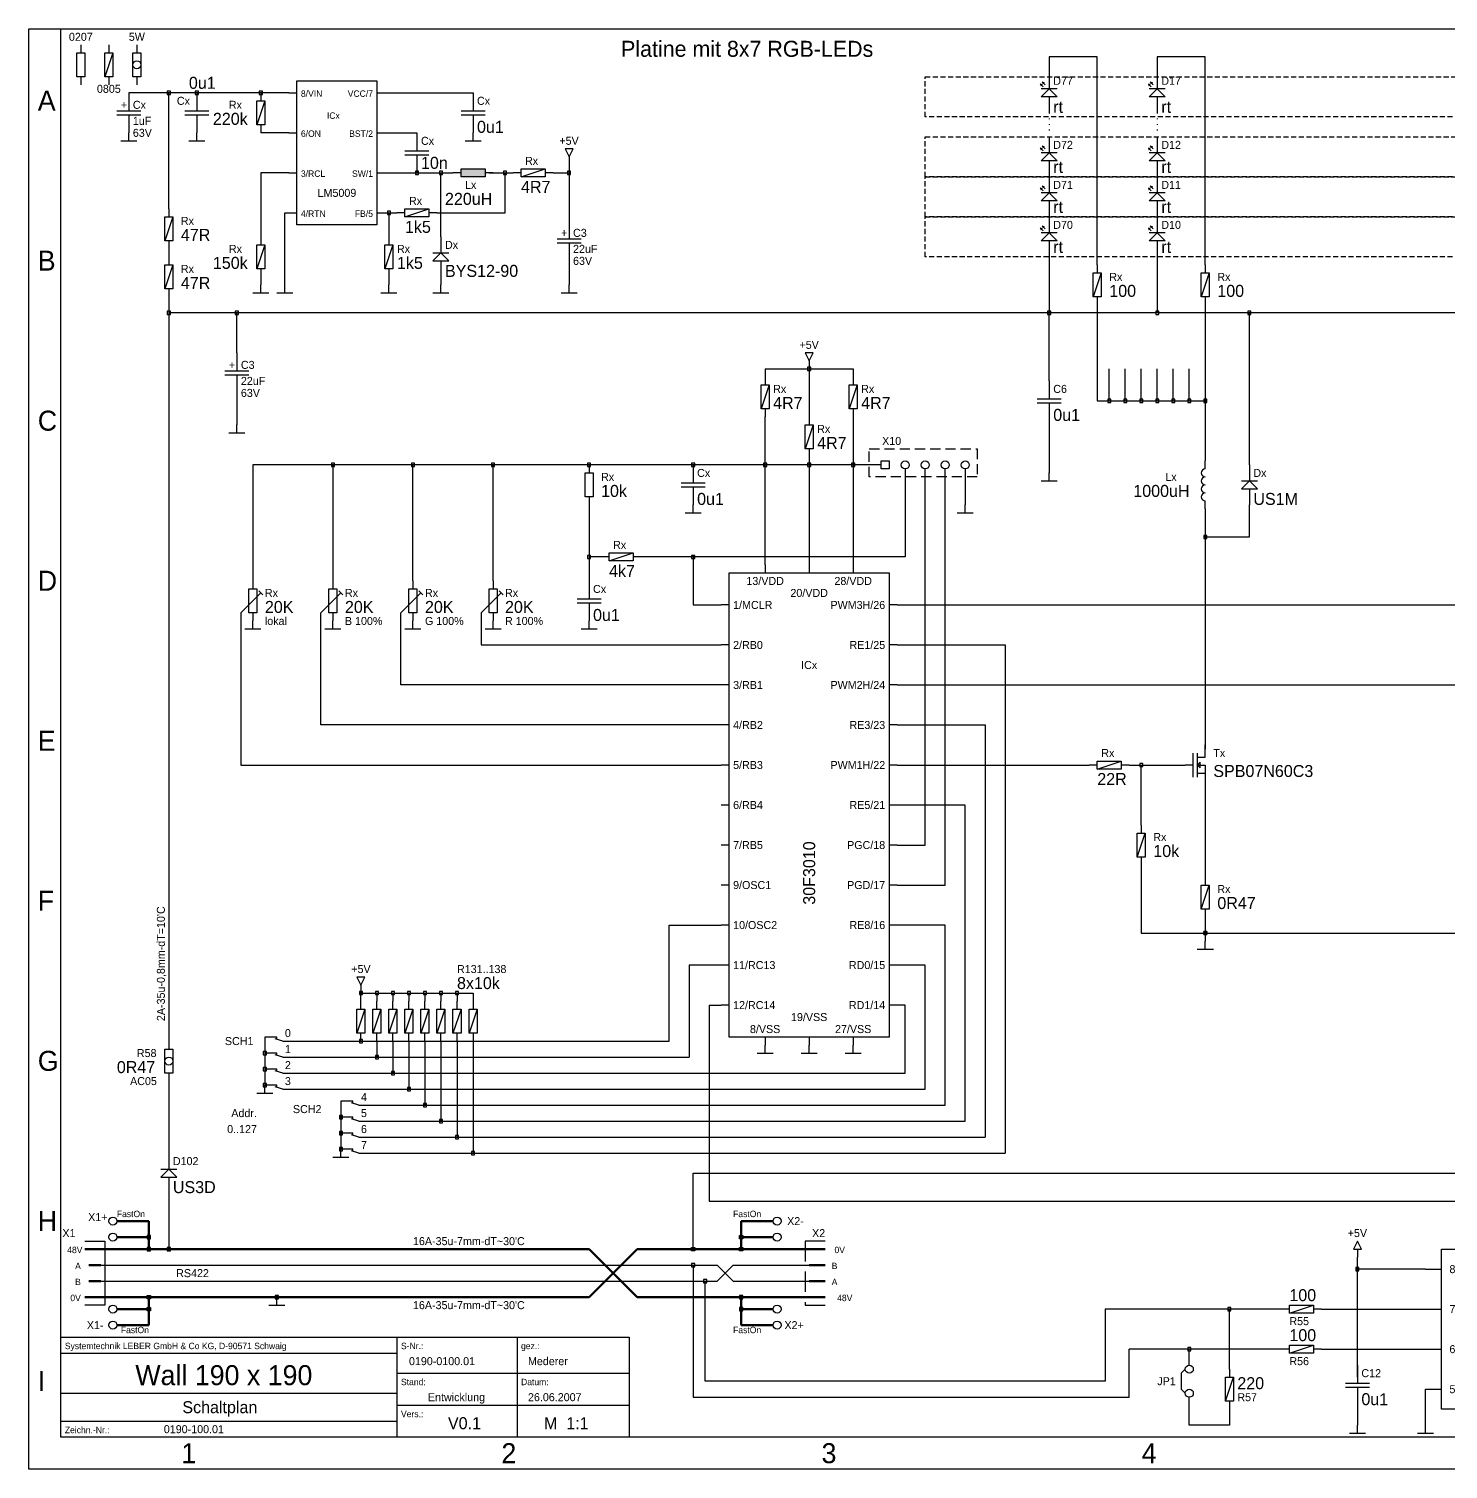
# Model space of a CAD drawing. Extents: x 100 to 385, y 110 to 290.
# Drawn here: x 100 to 277.3, y 110 to 290 of the extents above; entities that cross this region are included whole.
import ezdxf
from ezdxf.enums import TextEntityAlignment as Align

# ---------------------------------------------------------------- set-up
doc = ezdxf.new("R2010")
doc.units = 0
doc.header["$LTSCALE"] = 0.2
for name, pattern in [('ACAD_ISO07W100', [3.5, 0.5, -3]), ('SOLID', [0]), ('STRICHLINIE', [19.05, 12.7, -6.35]), ('VERDECKT', [9.525, 6.35, -3.175]), ('VERDECKT2', [4.7625, 3.175, -1.5875])]:
    doc.linetypes.add(name, pattern=pattern)
doc.layers.get('0').update_dxf_attribs({"linetype": 'CONTINUOUS'})
for name, color, linetype in [('_LAYER_1', 7, 'SOLID'), ('RAHMEN', 5, 'CONTINUOUS'), ('Schaltplan', 7, 'CONTINUOUS'), ('ZEICHNUNG', 7, 'CONTINUOUS')]:
    doc.layers.add(name, color=color, linetype=linetype)

# ---------------------------------------------------------------- blocks, each defined once
blk = doc.blocks.new('Schrift_N')
for p, q in [((42, 12.5), (42, 0)), ((57, 12.5), (57, 0)), ((0, 10.5), (42, 10.5)), ((42, 8), (71, 8)), ((0, 5.5), (42, 5.5)), ((42, 4), (71, 4)), ((0, 2), (42, 2))]:
    blk.add_line(p, q)
blk.add_lwpolyline([(0, 12.5), (71, 12.5), (71, 0), (0, 0)], close=True)
for s, p in [('Systemtechnik LEBER GmbH & Co KG, D-90571 Schwaig', (0.5, 11)), ('S-Nr.:', (42.5, 11)), ('gez.:', (57.5, 11)), ('Stand:', (42.5, 6.5)), ('Datum:', (57.5, 6.5)), ('Vers.:', (42.5, 2.5)), ('Zeichn.-Nr.:', (0.5, 0.5))]:
    blk.add_text(s, height=0.8).set_placement(p)
for tag, height, p in [('PROJEKT', 2.5, (20.5, 6.5)), ('BEZEICHNUNG', 1.5, (20, 3))]:
    blk.add_attdef(tag, text='', height=height).set_placement(p, align=Align.CENTER)
for tag, p, height in [('SACHNUMMER', (46, 9), 1), ('BEARBEITER', (58.5, 9), 1), ('STAND', (46, 4.5), 1), ('DATUM', (58.5, 4.5), 1), ('VERS', (48.5, 1), 1.5), ('MASST', (60.5, 1), 1.5), ('ZEICHNG.-NR', (13, 0.5), 1)]:
    blk.add_attdef(tag, p, '', height=height)
blk = doc.blocks.new('RAHMEN4Q')
at = {"layer": 'RAHMEN'}
for p, q in [((0, 180), (285, 180)), ((0, 0), (0, 180)), ((4, 4), (4, 180)), ((285, 4), (4, 4)), ((285, 0), (0, 0))]:
    blk.add_line(p, q, dxfattribs=at)
for s, p in [('A', (1.12, 169.78)), ('B', (1.12, 149.78)), ('C', (1.12, 129.78)), ('D', (1.12, 109.78)), ('E', (1.12, 89.78)), ('F', (1.12, 69.78)), ('G', (1.12, 49.78)), ('H', (1.12, 29.78)), ('I', (1.12, 9.78)), ('1', (19.05, 0.75)), ('2', (59.05, 0.75)), ('3', (99.05, 0.75)), ('4', (139.05, 0.75))]:
    blk.add_text(s, height=2.5, dxfattribs=at).set_placement(p)
blk = doc.blocks.new('GND')
at = {"layer": '_LAYER_1'}
blk.add_line((0, -1), (0, 0), dxfattribs=at)
at = {"layer": '_LAYER_1', "lineweight": 30}
blk.add_line((-1, -1), (1, -1), dxfattribs=at)
blk = doc.blocks.new('LED_oben')
for p, q in [((0, 0), (0, -2)), ((-0.75, -1.75), (-1.12, -1.38)), ((-1.12, -1.38), (-0.88, -1.5)), ((-1.12, -1.38), (-1, -1.62)), ((-0.88, -1.12), (-0.62, -1.25)), ((-0.88, -1.12), (-0.75, -1.38)), ((-0.5, -1.5), (-0.88, -1.12)), ((-1, -3), (0, -2)), ((1, -2), (-1, -2)), ((1, -3), (-1, -3)), ((0, -2), (1, -3)), ((0, -3), (0, -5))]:
    blk.add_line(p, q)
for tag, p, height in [('POS', (0.5, -1.5), 1), ('WERT', (0.5, -5), 1.5)]:
    blk.add_attdef(tag, p, '', height=height)
blk = doc.blocks.new('VERBINDUNG')
at = {"layer": 'ZEICHNUNG'}
for p, q in [((0.2, 0.2), (-0.2, 0.2)), ((-0.2, 0.2), (-0.2, -0.2)), ((0.2, -0.2), (0.2, 0.2)), ((-0.2, -0.2), (0.2, -0.2))]:
    blk.add_line(p, q, dxfattribs=at)
blk = doc.blocks.new('U-plus')
for p, q in [((-0.5, 2), (0, 1)), ((0.5, 2), (-0.5, 2)), ((0, 1), (0.5, 2)), ((0, 1), (0, 0))]:
    blk.add_line(p, q)
blk.add_attdef('U', text='', height=1).set_placement((0, 3), align=Align.MIDDLE)
blk = doc.blocks.new('R_SENKRECHT')
at = {"layer": 'ZEICHNUNG'}
for p, q in [((0, 5), (0, 4)), ((0, 1), (0, 0))]:
    blk.add_line(p, q, dxfattribs=at)
blk.add_lwpolyline([(-0.5, 1), (-0.5, 4), (0.5, 4), (0.5, 1)], close=True, dxfattribs=at)
for tag, p, height in [('1K0', (1, 2.5), 1.5), ('RX', (1, 1), 1)]:
    blk.add_attdef(tag, p, '', height=height, dxfattribs=at)
blk = doc.blocks.new('MCP41XXX')
for p, q in [((-20, 0), (-18, 0)), ((-2, 0), (0, 0)), ((-20, -5), (-18, -5)), ((-2, -5), (0, -5)), ((-20, -10), (-18, -10)), ((-2, -10), (0, -10)), ((-20, -15), (-18, -15)), ((-2, -15), (0, -15))]:
    blk.add_line(p, q)
at = {"lineweight": 30}
blk.add_lwpolyline([(-18, 2.5), (-2, 2.5), (-2, -17.5), (-18, -17.5)], close=True, dxfattribs=at)
for tag, height, p in [('Name', 1, (-9.5, 3)), ('Wert', 1.5, (-9.5, -19.5))]:
    blk.add_attdef(tag, text='', height=height).set_placement(p, align=Align.CENTER)
for tag, p in [('8', (-17, -0.5)), ('7', (-17, -5.5)), ('6', (-17, -10.5)), ('5', (-17, -15.5))]:
    blk.add_attdef(tag, p, '', height=1)
for tag, p in [('1', (-2.5, -0.5)), ('2', (-2.5, -5.5)), ('3', (-2.5, -10.5)), ('4', (-2.5, -15.5))]:
    blk.add_attdef(tag, text='', height=1).set_placement(p, align=Align.RIGHT)
blk = doc.blocks.new('C_SENKRECHT')
at = {"layer": 'ZEICHNUNG'}
for p, q in [((0, 5), (0, 2.75)), ((-1.5, 2.75), (1.5, 2.75)), ((-1.5, 2.25), (1.5, 2.25)), ((0, 2.25), (0, 0))]:
    blk.add_line(p, q, dxfattribs=at)
for tag, p, height in [('+', (-1, 3), 1), ('C', (0.5, 3.5), 1), ('100N', (0.5, 0), 1.5)]:
    blk.add_attdef(tag, p, '', height=height, dxfattribs=at)
blk = doc.blocks.new('R_WAAGRECHT')
at = {"layer": 'ZEICHNUNG'}
for p, q in [((-4, 0), (-5, 0)), ((-4, -0.5), (-4, 0.5)), ((-4, 0.5), (-1, 0.5)), ((-1, 0.5), (-1, -0.5)), ((0, 0), (-1, 0)), ((-1, -0.5), (-4, -0.5))]:
    blk.add_line(p, q, dxfattribs=at)
for tag, p, height in [('1K0', (-4, 1), 1.5), ('RX', (-4, -2), 1)]:
    blk.add_attdef(tag, p, '', height=height, dxfattribs=at)
blk = doc.blocks.new('+U')
for p, q in [((0, 2), (-0.5, 1)), ((0.5, 1), (0, 2)), ((-0.5, 1), (0.5, 1)), ((0, 1), (0, 0))]:
    blk.add_line(p, q)
blk.add_attdef('U', text='', height=1).set_placement((0, 3), align=Align.MIDDLE)
blk = doc.blocks.new('SWITCH')
for p, q in [((-1.25, 0.5), (-1.5, 0.5)), ((-0.25, 0), (0, 0))]:
    blk.add_line(p, q)
at = {"lineweight": 30}
for p, q in [((-1, 0.5), (-1.25, 0.5)), ((-0.25, 0), (-1.2, 0.29)), ((-1, 0.25), (-1, 0.5))]:
    blk.add_line(p, q, dxfattribs=at)
blk = doc.blocks.new('Verbindung-dick')
at = {"lineweight": 30}
for p, q in [((-0.2, 0.2), (-0.2, -0.2)), ((0.2, 0.2), (-0.2, 0.2)), ((-0.2, 0.2), (-0.2, -0.2)), ((0.2, 0.2), (-0.2, 0.2)), ((0.2, -0.2), (0.2, 0.2)), ((0.2, -0.2), (0.2, 0.2)), ((-0.2, -0.2), (0.2, -0.2)), ((-0.2, -0.2), (0.2, -0.2))]:
    blk.add_line(p, q, dxfattribs=at)
blk = doc.blocks.new('D_oben')
for p, q in [((0, 2.5), (0, 0.5)), ((-1, 0.5), (1, 0.5)), ((0, 0.5), (-1, -0.5)), ((1, -0.5), (0, 0.5)), ((-1, -0.5), (1, -0.5)), ((0, -0.5), (0, -2.5))]:
    blk.add_line(p, q)
for tag, p, height in [('D', (0.5, 1), 1), ('TYP', (0.5, -2.5), 1.5)]:
    blk.add_attdef(tag, p, '', height=height)
blk = doc.blocks.new('ELKO')
at = {"layer": 'ZEICHNUNG'}
for p, q in [((0, 5), (0, 2.75)), ((-1.5, 2.75), (1.5, 2.75)), ((-1.5, 2.25), (1.5, 2.25)), ((0, 2.25), (0, 0))]:
    blk.add_line(p, q, dxfattribs=at)
for tag, p in [('+', (-1, 3)), ('C', (0.5, 3)), ('100N', (0.5, 1)), ('U', (0.5, -0.5))]:
    blk.add_attdef(tag, p, '', height=1, dxfattribs=at)
blk = doc.blocks.new('FET')
for p, q in [((1, 0), (0, 0)), ((1, -1.5), (1, 1.5)), ((1.5, 1), (2.5, 1)), ((1.85, 0.35), (1.5, 0)), ((1.5, 0), (2.5, 0)), ((1.5, 0), (1.85, -0.35)), ((1.85, -0.35), (1.85, 0.35))]:
    blk.add_line(p, q)
at = {"layer": 'Schaltplan'}
for p, q in [((2.5, 1), (2.5, 2.5)), ((1.5, 1.5), (1.5, -1.5)), ((2.5, 0), (2.5, -2.5)), ((1.5, -1), (2.5, -1))]:
    blk.add_line(p, q, dxfattribs=at)
for tag, p, height in [('TX', (3.5, 1), 1), ('TYP', (3.5, -1.5), 1.5)]:
    blk.add_attdef(tag, p, '', height=height)
blk = doc.blocks.new('PIC30F3010')
for p, q in [((5.5, 5), (5.5, 4)), ((11, 5), (11, 4)), ((16.5, 5), (16.5, 4)), ((1, 0), (0, 0)), ((22, 0), (21, 0)), ((1, -5), (0, -5)), ((22, -5), (21, -5)), ((1, -10), (0, -10)), ((22, -10), (21, -10)), ((1, -15), (0, -15)), ((22, -15), (21, -15)), ((1, -20), (0, -20)), ((22, -20), (21, -20)), ((1, -25), (0, -25)), ((22, -25), (21, -25)), ((1, -30), (0, -30)), ((22, -30), (21, -30)), ((1, -35), (0, -35)), ((22, -35), (21, -35)), ((1, -40), (0, -40)), ((22, -40), (21, -40)), ((1, -45), (0, -45)), ((22, -45), (21, -45)), ((1, -50), (0, -50)), ((22, -50), (21, -50)), ((5.5, -54), (5.5, -55)), ((11, -54), (11, -55)), ((16.5, -54), (16.5, -55))]:
    blk.add_line(p, q)
at = {"lineweight": 30}
blk.add_lwpolyline([(1, 4), (21, 4), (21, -54), (1, -54)], close=True, dxfattribs=at)
for tag, p in [('P13', (5.5, 2.5)), ('P20', (11, 1)), ('P28', (16.5, 2.5)), ('P19', (11, -52)), ('P8', (5.5, -53.5)), ('P27', (16.5, -53.5))]:
    blk.add_attdef(tag, text='', height=1).set_placement(p, align=Align.CENTER)
for tag, p in [('P1', (1.5, -0.5)), ('P2', (1.5, -5.5)), ('P3', (1.5, -10.5)), ('P4', (1.5, -15.5)), ('P5', (1.5, -20.5)), ('P6', (1.5, -25.5)), ('P7', (1.5, -30.5)), ('P9', (1.5, -35.5)), ('P10', (1.5, -40.5)), ('P11', (1.5, -45.5)), ('P12', (1.5, -50.5))]:
    blk.add_attdef(tag, p, '', height=1)
for tag, p in [('P26', (20.5, -0.5)), ('P25', (20.5, -5.5)), ('P24', (20.5, -10.5)), ('P23', (20.5, -15.5)), ('P22', (20.5, -20.5)), ('P21', (20.5, -25.5)), ('P18', (20.5, -30.5)), ('P17', (20.5, -35.5)), ('P16', (20.5, -40.5)), ('P15', (20.5, -45.5)), ('P14', (20.5, -50.5))]:
    blk.add_attdef(tag, text='', height=1).set_placement(p, align=Align.RIGHT)
blk.add_attdef('POS', text='', height=1).set_placement((11, -7.5), align=Align.MIDDLE)
blk.add_attdef('WERT', text='', height=1.5, rotation=90).set_placement((11, -33.5), align=Align.MIDDLE)
blk = doc.blocks.new('DROSSEL-vertikal')
at = {"linetype": 'Continuous'}
for p, q in [((0, -1), (0, 0)), ((0, -6), (0, -5))]:
    blk.add_line(p, q, dxfattribs=at)
for centre in [(0, -1.5), (0, -2.5), (0, -3.5), (0, -4.5)]:
    blk.add_arc(centre, 0.5, 90, 270, dxfattribs=at)
for tag, p, height in [('POS', (0.5, -2.5), 1), ('WERT', (0.5, -4.5), 1.5)]:
    blk.add_attdef(tag, p, '', height=height)
blk = doc.blocks.new('L-hor')
blk.add_hatch(color=256).paths.add_polyline_path([(4, 0.5), (1, 0.5), (1, -0.5), (4, -0.5)])
for p, q in [((1, 0), (0, 0)), ((5, 0), (4, 0))]:
    blk.add_line(p, q)
blk.add_lwpolyline([(1, 0.5), (4, 0.5), (4, -0.5), (1, -0.5)], close=True)
for tag, p, height in [('WERT', (1, 1), 1.5), ('LX', (1, -2), 1)]:
    blk.add_attdef(tag, p, '', height=height)
blk = doc.blocks.new('LM500X')
for p, q in [((0, 0), (1, 0)), ((11, 0), (12, 0)), ((0, -5), (1, -5)), ((11, -5), (12, -5)), ((0, -10), (1, -10)), ((11, -10), (12, -10)), ((0, -15), (1, -15)), ((11, -15), (12, -15))]:
    blk.add_line(p, q)
at = {"lineweight": 30}
blk.add_lwpolyline([(1, 1.5), (11, 1.5), (11, -16.5), (1, -16.5)], close=True, dxfattribs=at)
for tag, p in [('P8', (1.5, -0.5)), ('ICX', (4.75, -3.25)), ('P6', (1.5, -5.5)), ('P3', (1.5, -10.5)), ('P4', (1.5, -15.5))]:
    blk.add_attdef(tag, p, '', height=0.8)
for tag, p in [('P7', (10.5, -0.5)), ('P2', (10.5, -5.5)), ('P1', (10.5, -10.5)), ('P5', (10.5, -15.5))]:
    blk.add_attdef(tag, text='', height=0.8).set_placement(p, align=Align.RIGHT)
blk.add_attdef('WERT', text='', height=1).set_placement((6, -13), align=Align.CENTER)

msp = doc.modelspace()

# ---------------------------------------------------------------- linework, layer by layer
for p, q in [((132.5, 282), (112.5, 282)), ((117.5, 267.5), (117.5, 282)), ((129.5, 281), (128.5, 278)), ((144.5, 282), (155.5, 282)), ((132.5, 277), (129, 277)), ((144.5, 277), (148.5, 277)), ((132.5, 272), (129, 272)), ((129, 272), (129, 264)), ((144.5, 272), (153, 272)), ((151.5, 264), (151.5, 272)), ((157.5, 272), (160.5, 272)), ((159.5, 267), (159.5, 272)), ((161.5, 271.5), (164.5, 272.5)), ((165.5, 272), (167.5, 272)), ((167.5, 273), (167.5, 266)), ((118, 266.5), (117, 263.5)), ((132, 258), (132, 267)), ((132, 267), (132.5, 267)), ((144.5, 267), (146, 267)), ((145, 267), (145, 264)), ((147, 266.5), (150, 267.5)), ((151, 267), (159.5, 267)), ((129.5, 263), (128.5, 260)), ((145.5, 263), (144.5, 260)), ((117.5, 262.5), (117.5, 261.5)), ((167.5, 261), (167.5, 258)), ((118, 260.5), (117, 257.5)), ((129, 259), (129, 258)), ((145, 259), (145, 258)), ((151.5, 259), (151.5, 258)), ((117.5, 256.5), (117.5, 254.5)), ((252.5, 235.5), (252.5, 254.5)), ((192, 247.5), (203, 247.5)), ((197.5, 247.5), (197.5, 241.5)), ((203, 247.5), (203, 246.5)), ((192, 223), (192, 241.5)), ((203, 241.5), (203, 223)), ((197.5, 236.5), (197.5, 223)), ((206.5, 235.5), (128, 235.5)), ((128, 235.5), (128, 221)), ((138, 235.5), (138, 221)), ((148, 221), (148, 235.5)), ((158, 221), (158, 235.5)), ((209.5, 235), (209.5, 224)), ((212, 188), (212, 235)), ((214.5, 183), (214.5, 235)), ((170, 230.5), (170, 221)), ((252.5, 226.5), (252.5, 230.5)), ((247, 226.5), (252.5, 226.5)), ((171.5, 224), (170, 224)), ((172.5, 223.5), (175.5, 224.5)), ((209.5, 224), (176.5, 224)), ((183, 224), (183, 218)), ((183, 218), (186.5, 218)), ((208.5, 218), (338, 218)), ((126.5, 217), (126.5, 198)), ((136.5, 203), (136.5, 217)), ((146.5, 208), (146.5, 217)), ((156.5, 217), (156.5, 213)), ((156.5, 213), (186.5, 213)), ((208.5, 213), (222, 213)), ((222, 213), (222, 149.5)), ((186.5, 208), (146.5, 208)), ((208.5, 208), (283, 208)), ((186.5, 203), (136.5, 203)), ((208.5, 203), (219.5, 203)), ((219.5, 203), (219.5, 151.5)), ((126.5, 198), (186.5, 198)), ((208.5, 198), (232.5, 198)), ((233.5, 197.5), (236.5, 198.5)), ((237.5, 198), (244.5, 198)), ((239, 190.5), (239, 198)), ((217, 193), (208.5, 193)), ((217, 153.5), (217, 193)), ((238.5, 186.5), (239.5, 189.5)), ((208.5, 188), (212, 188)), ((239, 185.5), (239, 177)), ((208.5, 183), (214.5, 183)), ((246.5, 180), (247.5, 183)), ((180, 163.5), (180, 178)), ((180, 178), (186.5, 178)), ((214.5, 178), (208.5, 178)), ((214.5, 155.5), (214.5, 178)), ((239, 177), (247, 177)), ((186.5, 173), (182.5, 173)), ((182.5, 173), (182.5, 161.5)), ((212, 173), (208.5, 173)), ((212, 157.5), (212, 173)), ((185, 168), (186.5, 168)), ((209.5, 168), (208.5, 168)), ((209.5, 159.5), (209.5, 168))]:
    msp.add_line(p, q)
at = {"layer": 'Schaltplan'}
for p, q in [((110.5, 287), (109.5, 284)), ((227.5, 286.5), (227.5, 284.5)), ((233.5, 286.5), (227.5, 286.5)), ((233.5, 260.5), (233.5, 286.5)), ((241, 286.5), (241, 284.5)), ((247, 286.5), (241, 286.5)), ((247, 260.5), (247, 286.5)), ((227.5, 261.5), (227.5, 258.5)), ((241, 261.5), (241, 258.5)), ((234, 259.5), (233, 256.5)), ((247.5, 259.5), (246.5, 256.5)), ((227.5, 259), (227.5, 254.5)), ((241, 259), (241, 254.5)), ((126, 249.5), (126, 254.5)), ((227.5, 246), (227.5, 254.5)), ((233.5, 255.5), (233.5, 243.5)), ((247, 255.5), (247, 236)), ((192, 247.5), (192, 246.5)), ((235, 243.5), (235, 247.5)), ((237, 243.5), (237, 247.5)), ((239, 243.5), (239, 247.5)), ((241, 243.5), (241, 247.5)), ((243, 243.5), (243, 247.5)), ((245, 243.5), (245, 247.5)), ((192.5, 245.5), (191.5, 242.5)), ((203.5, 245.5), (202.5, 242.5)), ((126, 244.5), (126, 240.5)), ((233.5, 243.5), (247, 243.5)), ((198, 240.5), (197, 237.5)), ((227.5, 241), (227.5, 234.5)), ((217, 235), (217, 230.5)), ((247, 230), (247, 200)), ((128.75, 219.75), (129.25, 219.25)), ((138.75, 219.75), (139.25, 219.25)), ((148.75, 219.75), (149.25, 219.25)), ((158.75, 219.75), (159.25, 219.25)), ((129, 219.5), (126.5, 217)), ((139, 219.5), (136.5, 217)), ((149, 219.5), (146.5, 217)), ((159, 219.5), (156.5, 217)), ((247, 195.5), (247, 184)), ((247, 179), (247, 176)), ((141.5, 168.5), (141.5, 169.5)), ((141.5, 169.5), (155.5, 169.5)), ((143.5, 169.5), (143.5, 168.5)), ((145.5, 169.5), (145.5, 168.5)), ((147.5, 169.5), (147.5, 168.5)), ((149.5, 169.5), (149.5, 168.5)), ((151.5, 169.5), (151.5, 168.5)), ((153.5, 169.5), (153.5, 168.5)), ((155.5, 169.5), (155.5, 168.5)), ((142, 167.5), (141, 164.5)), ((144, 167.5), (143, 164.5)), ((146, 167.5), (145, 164.5)), ((148, 167.5), (147, 164.5)), ((150, 167.5), (149, 164.5)), ((152, 167.5), (151, 164.5)), ((154, 167.5), (153, 164.5)), ((156, 167.5), (155, 164.5)), ((185, 168), (185, 143.5)), ((130.5, 164), (129.5, 164)), ((129.5, 164), (129.5, 158)), ((130.5, 162), (129.5, 162)), ((132, 163.5), (180, 163.5)), ((143.5, 163.5), (143.5, 161.5)), ((145.5, 163.5), (145.5, 159.5)), ((147.5, 163.5), (147.5, 157.5)), ((149.5, 163.5), (149.5, 155.5)), ((151.5, 163.5), (151.5, 153.5)), ((153.5, 163.5), (153.5, 151.5)), ((155.5, 163.5), (155.5, 149.5)), ((132, 161.5), (182.5, 161.5)), ((130.5, 160), (129.5, 160)), ((132, 159.5), (209.5, 159.5)), ((130.5, 158), (129.5, 158)), ((132, 157.5), (212, 157.5)), ((140, 156), (139, 156)), ((139, 156), (139, 150)), ((141.5, 155.5), (214.5, 155.5)), ((140, 154), (139, 154)), ((141.5, 153.5), (217, 153.5)), ((140, 152), (139, 152)), ((141.5, 151.5), (219.5, 151.5)), ((140, 150), (139, 150)), ((141.5, 149.5), (222, 149.5)), ((185, 143.5), (297, 143.5)), ((107, 138.5), (109.5, 138.5)), ((109.5, 138.5), (109.5, 130.5)), ((109, 135.5), (186, 135.5)), ((183, 135.5), (183, 119)), ((186, 135.5), (188, 133.5)), ((186, 133.5), (188, 135.5)), ((188, 135.5), (197.5, 135.5)), ((266, 121.5), (266, 136.5)), ((274.5, 135), (266, 135)), ((109, 133.5), (186, 133.5)), ((184.5, 121), (184.5, 133.5)), ((188, 133.5), (197.5, 133.5)), ((109.5, 130.5), (107, 130.5)), ((256.5, 130), (234.5, 130)), ((234.5, 130), (234.5, 121)), ((250, 122.5), (250, 130)), ((257.5, 129.5), (260.5, 130.5)), ((261.5, 130), (274.5, 130)), ((256.5, 125), (237.5, 125)), ((237.5, 119), (237.5, 125)), ((245, 123), (245, 125)), ((257.5, 124.5), (260.5, 125.5)), ((261.5, 125), (274.5, 125)), ((244.5, 122.5), (244, 122)), ((234.5, 121), (184.5, 121)), ((244, 122), (244, 120)), ((249.5, 118.5), (250.5, 121.5)), ((183, 119), (237.5, 119)), ((244, 120), (244.5, 119.5)), ((245, 115.5), (245, 119)), ((274.5, 115.5), (274.5, 120)), ((250, 117.5), (250, 115.5)), ((266, 118), (266, 115.5)), ((250, 115.5), (245, 115.5))]:
    msp.add_line(p, q, dxfattribs=at)
at = {"layer": 'Schaltplan', "linetype": 'ACAD_ISO07W100'}
for p, q in [((227.5, 279.5), (227.5, 277)), ((241, 279.5), (241, 277))]:
    msp.add_line(p, q, dxfattribs=at)
at = {"layer": 'Schaltplan', "lineweight": 30}
for p, q in [((363, 254.5), (117.5, 254.5)), ((117.5, 254.5), (117.5, 162.5)), ((247, 177), (357.5, 177)), ((117.5, 159.5), (117.5, 147.5)), ((117.5, 146.5), (117.5, 137.5)), ((183, 137.5), (183, 147)), ((183, 147), (294.5, 147))]:
    msp.add_line(p, q, dxfattribs=at)
at = {"layer": 'Schaltplan', "lineweight": 50}
for p, q in [((115, 141), (111, 141)), ((115, 137.5), (115, 141)), ((189, 137.5), (189, 141)), ((189, 141), (193, 141)), ((115, 139), (111, 139)), ((189, 139), (193, 139)), ((109, 137.5), (170, 137.5)), ((170, 137.5), (176, 131.5)), ((170, 131.5), (176, 137.5)), ((176, 137.5), (197.5, 137.5)), ((109, 131.5), (170, 131.5)), ((115, 131.5), (115, 128)), ((176, 131.5), (197.5, 131.5)), ((189, 131.5), (189, 128)), ((115, 130), (111, 130)), ((189, 130), (193, 130)), ((115, 128), (111, 128)), ((189, 128), (193, 128))]:
    msp.add_line(p, q, dxfattribs=at)
at = {"layer": 'Schaltplan', "lineweight": 80}
for p, q in [((107, 137.5), (109, 137.5)), ((197.5, 137.5), (199.5, 137.5)), ((107.5, 135.5), (109, 135.5)), ((197.5, 135.5), (199.5, 135.5)), ((107.5, 133.5), (109, 133.5)), ((197.5, 133.5), (199.5, 133.5)), ((107, 131.5), (109, 131.5)), ((197.5, 131.5), (199.5, 131.5))]:
    msp.add_line(p, q, dxfattribs=at)
at = {"layer": 'Schaltplan', "linetype": 'STRICHLINIE'}
for p, q in [((199.5, 138.5), (197, 138.5)), ((197, 138.5), (197, 130.5)), ((197, 130.5), (199.5, 130.5))]:
    msp.add_line(p, q, dxfattribs=at)
at = {"layer": 'Schaltplan', "linetype": 'VERDECKT2'}
for points in [[(212, 284), (356, 284), (356, 279), (212, 279)], [(212, 276.5), (356, 276.5), (356, 271.5), (212, 271.5)], [(212, 271.5), (356, 271.5), (356, 266.5), (212, 266.5)], [(212, 266.5), (356, 266.5), (356, 261.5), (212, 261.5)]]:
    msp.add_lwpolyline(points, close=True, dxfattribs=at)
at = {"layer": 'Schaltplan', "linetype": 'VERDECKT'}
msp.add_lwpolyline([(205, 237.5), (218.5, 237.5), (218.5, 234), (205, 234)], close=True, dxfattribs=at)
at = {"layer": 'Schaltplan'}
msp.add_lwpolyline([(206.5, 236), (207.5, 236), (207.5, 235), (206.5, 235)], close=True, dxfattribs=at)
for centre in [(113.5, 285.5), (209.5, 235.5), (212, 235.5), (214.5, 235.5), (217, 235.5), (117.5, 161), (110.5, 141), (193.5, 141), (110.5, 139), (193.5, 139), (110.5, 130), (193.5, 130), (110.5, 128), (193.5, 128), (245, 122.5), (245, 119.5)]:
    msp.add_circle(centre, 0.5, dxfattribs=at)

# ---------------------------------------------------------------- block references
for name, p, values in [('LM500X', (132.5, 282), {'P5': 'FB/5', 'P4': '4/RTN', 'WERT': 'LM5009', 'P7': 'VCC/7', 'P1': 'SW/1', 'P2': 'BST/2', 'P3': '3/RCL', 'P6': '6/ON', 'P8': '8/VIN', 'ICX': 'ICx'}), ('D_oben', (252.5, 233), {'D': 'Dx', 'TYP': 'US1M'}), ('PIC30F3010', (186.5, 218), {'P22': 'PWM1H/22', 'P5': '5/RB3', 'P12': '12/RC14', 'P8': '8/VSS', 'P27': '27/VSS', 'P19': '19/VSS', 'P14': 'RD1/14', 'P17': 'PGD/17', 'WERT': '30F3010', 'P9': '9/OSC1', 'P11': '11/RC13', 'P10': '10/OSC2', 'P15': 'RD0/15', 'P16': 'RE8/16', 'P7': '7/RB5', 'P6': '6/RB4', 'P18': 'PGC/18', 'P21': 'RE5/21', 'POS': 'ICx', 'P4': '4/RB2', 'P3': '3/RB1', 'P23': 'RE3/23', 'P24': 'PWM2H/24', 'P20': '20/VDD', 'P2': '2/RB0', 'P1': '1/MCLR', 'P13': '13/VDD', 'P25': 'RE1/25', 'P26': 'PWM3H/26', 'P28': '28/VDD'})]:
    msp.add_blockref(name, p).add_auto_attribs(values)
at = {"layer": 'RAHMEN', "lineweight": 40}
msp.add_blockref('RAHMEN4Q', (100, 110), dxfattribs=at)
at = {"layer": 'RAHMEN'}
ref = msp.add_blockref('Schrift_N', (104, 114), dxfattribs=at)
ref.add_attrib('SACHNUMMER', '0190-0100.01', (147.5, 123), dxfattribs={"height": 1})
ref.add_attrib('STAND', 'Entwicklung', (149.87, 118.5), dxfattribs={"height": 1})
ref.add_attrib('PROJEKT', 'Wall 190 x 190', dxfattribs={"height": 2.5}).set_placement((124.37, 120.5), align=Align.CENTER)
ref.add_attrib('BEZEICHNUNG', 'Schaltplan', dxfattribs={"height": 1.5}).set_placement((123.87, 117), align=Align.CENTER)
ref.add_attrib('ZEICHNG.-NR', '0190-100.01', (116.87, 114.5), dxfattribs={"height": 1})
ref.add_attrib('BEARBEITER', 'Mederer', (162.37, 123), dxfattribs={"height": 1})
ref.add_attrib('MASST', 'M  1:1', (164.37, 115), dxfattribs={"height": 1.5})
ref.add_attrib('VERS', 'V0.1', (152.37, 115), dxfattribs={"height": 1.5})
ref.add_attrib('DATUM', '26.06.2007', (162.37, 118.5), dxfattribs={"height": 1})
at = {"layer": 'Schaltplan'}
for name, p in [('R_SENKRECHT', (106.5, 283)), ('R_SENKRECHT', (110, 283)), ('R_SENKRECHT', (113.5, 283)), ('VERBINDUNG', (117.5, 282)), ('VERBINDUNG', (117.5, 282)), ('VERBINDUNG', (121, 282)), ('VERBINDUNG', (121, 282)), ('VERBINDUNG', (129, 282)), ('VERBINDUNG', (129, 282)), ('GND', (112.5, 277)), ('GND', (121, 277)), ('GND', (155.5, 277)), ('VERBINDUNG', (148.5, 272)), ('VERBINDUNG', (148.5, 272)), ('VERBINDUNG', (151.5, 272)), ('VERBINDUNG', (151.5, 272)), ('VERBINDUNG', (159.5, 272)), ('VERBINDUNG', (159.5, 272)), ('VERBINDUNG', (167.5, 272)), ('VERBINDUNG', (167.5, 272)), ('VERBINDUNG', (145, 267)), ('VERBINDUNG', (145, 267)), ('GND', (129, 258)), ('GND', (132, 258)), ('GND', (145, 258)), ('GND', (151.5, 258)), ('GND', (167.5, 258)), ('VERBINDUNG', (117.5, 254.5)), ('VERBINDUNG', (117.5, 254.5)), ('Verbindung-dick', (117.5, 254.5)), ('VERBINDUNG', (126, 254.5)), ('VERBINDUNG', (126, 254.5)), ('Verbindung-dick', (126, 254.5)), ('Verbindung-dick', (227.5, 254.5)), ('VERBINDUNG', (227.5, 254.5)), ('VERBINDUNG', (227.5, 254.5)), ('VERBINDUNG', (241, 254.5)), ('VERBINDUNG', (241, 254.5)), ('Verbindung-dick', (241, 254.5)), ('VERBINDUNG', (252.5, 254.5)), ('VERBINDUNG', (252.5, 254.5)), ('Verbindung-dick', (252.5, 254.5)), ('VERBINDUNG', (197.5, 247.5)), ('VERBINDUNG', (197.5, 247.5)), ('VERBINDUNG', (235, 243.5)), ('VERBINDUNG', (235, 243.5)), ('VERBINDUNG', (237, 243.5)), ('VERBINDUNG', (237, 243.5)), ('VERBINDUNG', (239, 243.5)), ('VERBINDUNG', (239, 243.5)), ('VERBINDUNG', (241, 243.5)), ('VERBINDUNG', (241, 243.5)), ('VERBINDUNG', (243, 243.5)), ('VERBINDUNG', (243, 243.5)), ('VERBINDUNG', (245, 243.5)), ('VERBINDUNG', (245, 243.5)), ('VERBINDUNG', (247, 243.5)), ('VERBINDUNG', (247, 243.5)), ('GND', (126, 240.5)), ('VERBINDUNG', (138, 235.5)), ('VERBINDUNG', (138, 235.5)), ('VERBINDUNG', (148, 235.5)), ('VERBINDUNG', (148, 235.5)), ('VERBINDUNG', (158, 235.5)), ('VERBINDUNG', (158, 235.5)), ('VERBINDUNG', (170, 235.5)), ('VERBINDUNG', (170, 235.5)), ('VERBINDUNG', (183, 235.5)), ('VERBINDUNG', (183, 235.5)), ('VERBINDUNG', (192, 235.5)), ('VERBINDUNG', (192, 235.5)), ('VERBINDUNG', (197.5, 235.5)), ('VERBINDUNG', (197.5, 235.5)), ('VERBINDUNG', (203, 235.5)), ('VERBINDUNG', (203, 235.5)), ('GND', (227.5, 234.5)), ('GND', (183, 230.5)), ('GND', (217, 230.5)), ('VERBINDUNG', (247, 226.5)), ('VERBINDUNG', (247, 226.5)), ('VERBINDUNG', (170, 224)), ('VERBINDUNG', (170, 224)), ('VERBINDUNG', (183, 224)), ('VERBINDUNG', (183, 224)), ('GND', (128, 216)), ('GND', (138, 216)), ('GND', (148, 216)), ('GND', (158, 216)), ('GND', (170, 216)), ('VERBINDUNG', (239, 198)), ('VERBINDUNG', (239, 198)), ('VERBINDUNG', (247, 177)), ('GND', (247, 176)), ('VERBINDUNG', (141.5, 169.5)), ('VERBINDUNG', (141.5, 169.5)), ('VERBINDUNG', (143.5, 169.5)), ('VERBINDUNG', (143.5, 169.5)), ('VERBINDUNG', (145.5, 169.5)), ('VERBINDUNG', (145.5, 169.5)), ('VERBINDUNG', (147.5, 169.5)), ('VERBINDUNG', (147.5, 169.5)), ('VERBINDUNG', (149.5, 169.5)), ('VERBINDUNG', (149.5, 169.5)), ('VERBINDUNG', (151.5, 169.5)), ('VERBINDUNG', (151.5, 169.5)), ('VERBINDUNG', (153.5, 169.5)), ('VERBINDUNG', (153.5, 169.5)), ('SWITCH', (132, 163.5)), ('VERBINDUNG', (129.5, 162)), ('VERBINDUNG', (129.5, 162)), ('SWITCH', (132, 161.5)), ('VERBINDUNG', (141.5, 163.5)), ('VERBINDUNG', (141.5, 163.5)), ('GND', (192, 163)), ('GND', (197.5, 163)), ('GND', (203, 163)), ('VERBINDUNG', (129.5, 160)), ('VERBINDUNG', (129.5, 160)), ('VERBINDUNG', (143.5, 161.5)), ('VERBINDUNG', (143.5, 161.5)), ('SWITCH', (132, 159.5)), ('VERBINDUNG', (145.5, 159.5)), ('VERBINDUNG', (145.5, 159.5)), ('GND', (129.5, 158)), ('VERBINDUNG', (129.5, 158)), ('VERBINDUNG', (129.5, 158)), ('SWITCH', (132, 157.5)), ('VERBINDUNG', (147.5, 157.5)), ('VERBINDUNG', (147.5, 157.5)), ('SWITCH', (141.5, 155.5)), ('VERBINDUNG', (149.5, 155.5)), ('VERBINDUNG', (149.5, 155.5)), ('VERBINDUNG', (139, 154)), ('VERBINDUNG', (139, 154)), ('SWITCH', (141.5, 153.5)), ('VERBINDUNG', (151.5, 153.5)), ('VERBINDUNG', (151.5, 153.5)), ('VERBINDUNG', (139, 152)), ('VERBINDUNG', (139, 152)), ('SWITCH', (141.5, 151.5)), ('VERBINDUNG', (153.5, 151.5)), ('VERBINDUNG', (153.5, 151.5)), ('GND', (139, 150)), ('VERBINDUNG', (139, 150)), ('VERBINDUNG', (139, 150)), ('SWITCH', (141.5, 149.5)), ('VERBINDUNG', (155.5, 149.5)), ('VERBINDUNG', (155.5, 149.5)), ('Verbindung-dick', (115, 139)), ('Verbindung-dick', (115, 137.5)), ('Verbindung-dick', (117.5, 137.5)), ('VERBINDUNG', (183, 135.5)), ('VERBINDUNG', (183, 135.5)), ('VERBINDUNG', (266, 135)), ('VERBINDUNG', (184.5, 133.5)), ('VERBINDUNG', (184.5, 133.5)), ('GND', (131, 131.5)), ('Verbindung-dick', (131, 131.5)), ('VERBINDUNG', (250, 130)), ('VERBINDUNG', (245, 125)), ('GND', (266, 115.5)), ('GND', (274.5, 115.5))]:
    msp.add_blockref(name, p, dxfattribs=at)
for name, p, values in [('LED_oben', (227.5, 284.5), {'POS': 'D77', 'WERT': 'rt'}), ('LED_oben', (241, 284.5), {'POS': 'D17', 'WERT': 'rt'}), ('ELKO', (112.5, 277), {'U': '63V', '100N': '1uF', 'C': 'Cx', '+': '+'}), ('U-plus', (167.5, 273), {'U': '+5V'}), ('ELKO', (167.5, 261), {'U': '63V', '100N': '22uF', 'C': 'C3', '+': '+'}), ('U-plus', (197.5, 247.5), {'U': '+5V'}), ('ELKO', (126, 244.5), {'U': '63V', '100N': '22uF', 'C': 'C3', '+': '+'}), ('FET', (244.5, 198), {'TYP': 'SPB07N60C3', 'TX': 'Tx'}), ('U-plus', (141.5, 169.5), {'U': '+5V'}), ('D_oben', (117.5, 147), {'D': 'D102', 'TYP': 'US3D'}), ('+U', (266, 136.5), {'U': '+5V'}), ('R_WAAGRECHT', (261.5, 130), {'RX': 'R55', '1K0': '100'}), ('R_WAAGRECHT', (261.5, 125), {'RX': 'R56', '1K0': '100'}), ('R_SENKRECHT', (250, 117.5), {'RX': 'R57', '1K0': '220'})]:
    msp.add_blockref(name, p, dxfattribs=at).add_auto_attribs(values)
ref = msp.add_blockref('C_SENKRECHT', (121, 277), dxfattribs=at)
ref.add_attrib('100N', '0u1', (120, 282.5), dxfattribs={"layer": 'ZEICHNUNG', "height": 1.5})
ref.add_attrib('C', 'Cx', (118.5, 280.5), dxfattribs={"layer": 'ZEICHNUNG', "height": 1})
ref = msp.add_blockref('R_SENKRECHT', (129, 277), dxfattribs=at)
ref.add_attrib('RX', 'Rx', (125, 280), dxfattribs={"layer": 'ZEICHNUNG', "height": 1})
ref.add_attrib('1K0', '220k', (123, 278), dxfattribs={"layer": 'ZEICHNUNG', "height": 1.5})
ref = msp.add_blockref('C_SENKRECHT', (155.5, 277), dxfattribs=at)
ref.add_attrib('100N', '0u1', (156, 277), dxfattribs={"layer": 'ZEICHNUNG', "height": 1.5})
ref.add_attrib('C', 'Cx', (156, 280.5), dxfattribs={"layer": 'ZEICHNUNG', "height": 1})
ref = msp.add_blockref('C_SENKRECHT', (148.5, 272), dxfattribs=at)
ref.add_attrib('C', 'Cx', (149, 275.5), dxfattribs={"layer": '0', "height": 1})
ref.add_attrib('Kap', '10n', (149, 272.5), dxfattribs={"layer": '0', "height": 1.5})
ref = msp.add_blockref('LED_oben', (227.5, 276.5), dxfattribs=at)
ref.add_attrib('POS', 'D72', (228, 275), dxfattribs={"layer": '0', "height": 1})
ref.add_attrib('WERT', 'rt', (228, 272), dxfattribs={"layer": '0', "height": 1.5})
ref = msp.add_blockref('LED_oben', (241, 276.5), dxfattribs=at)
ref.add_attrib('POS', 'D12', (241.5, 275), dxfattribs={"layer": '0', "height": 1})
ref.add_attrib('WERT', 'rt', (241.5, 272), dxfattribs={"layer": '0', "height": 1.5})
ref = msp.add_blockref('R_WAAGRECHT', (165.5, 272), dxfattribs=at)
ref.add_attrib('RX', 'Rx', (162, 273), dxfattribs={"layer": 'ZEICHNUNG', "height": 1})
ref.add_attrib('1K0', '4R7', (161.5, 269.5), dxfattribs={"layer": 'ZEICHNUNG', "height": 1.5})
ref = msp.add_blockref('L-hor', (153, 272), dxfattribs=at)
ref.add_attrib('WERT', '220uH', (152, 268), dxfattribs={"layer": '0', "height": 1.5})
ref.add_attrib('LX', 'Lx', (154.5, 270), dxfattribs={"layer": '0', "height": 1})
ref = msp.add_blockref('LED_oben', (227.5, 271.5), dxfattribs=at)
ref.add_attrib('POS', 'D71', (228, 270), dxfattribs={"layer": '0', "height": 1})
ref.add_attrib('WERT', 'rt', (228, 267), dxfattribs={"layer": '0', "height": 1.5})
ref = msp.add_blockref('LED_oben', (241, 271.5), dxfattribs=at)
ref.add_attrib('POS', 'D11', (241.5, 270), dxfattribs={"layer": '0', "height": 1})
ref.add_attrib('WERT', 'rt', (241.5, 267), dxfattribs={"layer": '0', "height": 1.5})
ref = msp.add_blockref('R_WAAGRECHT', (151, 267), dxfattribs=at)
ref.add_attrib('RX', 'Rx', (147.5, 268), dxfattribs={"layer": 'ZEICHNUNG', "height": 1})
ref.add_attrib('1K0', '1k5', (147, 264.5), dxfattribs={"layer": 'ZEICHNUNG', "height": 1.5})
ref = msp.add_blockref('R_SENKRECHT', (117.5, 262.5), dxfattribs=at)
ref.add_attrib('RX', 'Rx', (119, 265.5), dxfattribs={"layer": 'ZEICHNUNG', "height": 1})
ref.add_attrib('1K0', '47R', (119, 263.5), dxfattribs={"layer": 'ZEICHNUNG', "height": 1.5})
ref = msp.add_blockref('LED_oben', (227.5, 266.5), dxfattribs=at)
ref.add_attrib('POS', 'D70', (228, 265), dxfattribs={"layer": '0', "height": 1})
ref.add_attrib('WERT', 'rt', (228, 262), dxfattribs={"layer": '0', "height": 1.5})
ref = msp.add_blockref('LED_oben', (241, 266.5), dxfattribs=at)
ref.add_attrib('POS', 'D10', (241.5, 265), dxfattribs={"layer": '0', "height": 1})
ref.add_attrib('WERT', 'rt', (241.5, 262), dxfattribs={"layer": '0', "height": 1.5})
ref = msp.add_blockref('R_SENKRECHT', (129, 259), dxfattribs=at)
ref.add_attrib('RX', 'Rx', (125, 262), dxfattribs={"layer": 'ZEICHNUNG', "height": 1})
ref.add_attrib('1K0', '150k', (123, 260), dxfattribs={"layer": 'ZEICHNUNG', "height": 1.5})
ref = msp.add_blockref('R_SENKRECHT', (145, 259), dxfattribs=at)
ref.add_attrib('RX', 'Rx', (146, 262), dxfattribs={"layer": 'ZEICHNUNG', "height": 1})
ref.add_attrib('1K0', '1k5', (146, 260), dxfattribs={"layer": 'ZEICHNUNG', "height": 1.5})
ref = msp.add_blockref('R_SENKRECHT', (117.5, 256.5), dxfattribs=at)
ref.add_attrib('RX', 'Rx', (119, 259.5), dxfattribs={"layer": 'ZEICHNUNG', "height": 1})
ref.add_attrib('1K0', '47R', (119, 257.5), dxfattribs={"layer": 'ZEICHNUNG', "height": 1.5})
ref = msp.add_blockref('R_SENKRECHT', (233.5, 255.5), dxfattribs=at)
ref.add_attrib('RX', 'Rx', (235, 258.5), dxfattribs={"layer": 'ZEICHNUNG', "height": 1})
ref.add_attrib('1K0', '100', (235, 256.5), dxfattribs={"layer": 'ZEICHNUNG', "height": 1.5})
ref = msp.add_blockref('R_SENKRECHT', (247, 255.5), dxfattribs=at)
ref.add_attrib('RX', 'Rx', (248.5, 258.5), dxfattribs={"layer": 'ZEICHNUNG', "height": 1})
ref.add_attrib('1K0', '100', (248.5, 256.5), dxfattribs={"layer": 'ZEICHNUNG', "height": 1.5})
ref = msp.add_blockref('R_SENKRECHT', (192, 241.5), dxfattribs=at)
ref.add_attrib('RX', 'Rx', (193, 244.5), dxfattribs={"layer": 'ZEICHNUNG', "height": 1})
ref.add_attrib('1K0', '4R7', (193, 242.5), dxfattribs={"layer": 'ZEICHNUNG', "height": 1.5})
ref = msp.add_blockref('R_SENKRECHT', (203, 241.5), dxfattribs=at)
ref.add_attrib('RX', 'Rx', (204, 244.5), dxfattribs={"layer": 'ZEICHNUNG', "height": 1})
ref.add_attrib('1K0', '4R7', (204, 242.5), dxfattribs={"layer": 'ZEICHNUNG', "height": 1.5})
ref = msp.add_blockref('C_SENKRECHT', (227.5, 241), dxfattribs=at)
ref.add_attrib('100N', '0u1', (228, 241), dxfattribs={"layer": 'ZEICHNUNG', "height": 1.5})
ref.add_attrib('C', 'C6', (228, 244.5), dxfattribs={"layer": 'ZEICHNUNG', "height": 1})
ref = msp.add_blockref('R_SENKRECHT', (197.5, 236.5), dxfattribs=at)
ref.add_attrib('RX', 'Rx', (198.5, 239.5), dxfattribs={"layer": 'ZEICHNUNG', "height": 1})
ref.add_attrib('1K0', '4R7', (198.5, 237.5), dxfattribs={"layer": 'ZEICHNUNG', "height": 1.5})
ref = msp.add_blockref('DROSSEL-vertikal', (247, 236), dxfattribs=at)
ref.add_attrib('WERT', '1000uH', (238, 231.5), dxfattribs={"layer": '0', "height": 1.5})
ref.add_attrib('POS', 'Lx', (242, 233.5), dxfattribs={"layer": '0', "height": 1})
ref = msp.add_blockref('R_SENKRECHT', (170, 230.5), dxfattribs=at)
ref.add_attrib('RX', 'Rx', (171.5, 233.5), dxfattribs={"layer": 'ZEICHNUNG', "height": 1})
ref.add_attrib('1K0', '10k', (171.5, 231.5), dxfattribs={"layer": 'ZEICHNUNG', "height": 1.5})
ref = msp.add_blockref('C_SENKRECHT', (183, 230.5), dxfattribs=at)
ref.add_attrib('100N', '0u1', (183.5, 230.5), dxfattribs={"layer": 'ZEICHNUNG', "height": 1.5})
ref.add_attrib('C', 'Cx', (183.5, 234), dxfattribs={"layer": 'ZEICHNUNG', "height": 1})
ref = msp.add_blockref('R_WAAGRECHT', (176.5, 224), dxfattribs=at)
ref.add_attrib('RX', 'Rx', (173, 225), dxfattribs={"layer": 'ZEICHNUNG', "height": 1})
ref.add_attrib('1K0', '4k7', (172.5, 221.5), dxfattribs={"layer": 'ZEICHNUNG', "height": 1.5})
ref = msp.add_blockref('R_SENKRECHT', (128, 216), dxfattribs=at)
ref.add_attrib('RX', 'Rx', (129.5, 219), dxfattribs={"layer": 'ZEICHNUNG', "height": 1})
ref.add_attrib('1K0', '20K', (129.5, 217), dxfattribs={"layer": 'ZEICHNUNG', "height": 1.5})
ref = msp.add_blockref('R_SENKRECHT', (138, 216), dxfattribs=at)
ref.add_attrib('RX', 'Rx', (139.5, 219), dxfattribs={"layer": 'ZEICHNUNG', "height": 1})
ref.add_attrib('1K0', '20K', (139.5, 217), dxfattribs={"layer": 'ZEICHNUNG', "height": 1.5})
ref = msp.add_blockref('R_SENKRECHT', (148, 216), dxfattribs=at)
ref.add_attrib('RX', 'Rx', (149.5, 219), dxfattribs={"layer": 'ZEICHNUNG', "height": 1})
ref.add_attrib('1K0', '20K', (149.5, 217), dxfattribs={"layer": 'ZEICHNUNG', "height": 1.5})
ref = msp.add_blockref('R_SENKRECHT', (158, 216), dxfattribs=at)
ref.add_attrib('RX', 'Rx', (159.5, 219), dxfattribs={"layer": 'ZEICHNUNG', "height": 1})
ref.add_attrib('1K0', '20K', (159.5, 217), dxfattribs={"layer": 'ZEICHNUNG', "height": 1.5})
ref = msp.add_blockref('C_SENKRECHT', (170, 216), dxfattribs=at)
ref.add_attrib('100N', '0u1', (170.5, 216), dxfattribs={"layer": 'ZEICHNUNG', "height": 1.5})
ref.add_attrib('C', 'Cx', (170.5, 219.5), dxfattribs={"layer": 'ZEICHNUNG', "height": 1})
ref = msp.add_blockref('R_WAAGRECHT', (237.5, 198), dxfattribs=at)
ref.add_attrib('RX', 'Rx', (234, 199), dxfattribs={"layer": 'ZEICHNUNG', "height": 1})
ref.add_attrib('1K0', '22R', (233.5, 195.5), dxfattribs={"layer": 'ZEICHNUNG', "height": 1.5})
ref = msp.add_blockref('R_SENKRECHT', (239, 185.5), dxfattribs=at)
ref.add_attrib('RX', 'Rx', (240.5, 188.5), dxfattribs={"layer": 'ZEICHNUNG', "height": 1})
ref.add_attrib('1K0', '10k', (240.5, 186.5), dxfattribs={"layer": 'ZEICHNUNG', "height": 1.5})
ref = msp.add_blockref('R_SENKRECHT', (247, 179), dxfattribs=at)
ref.add_attrib('RX', 'Rx', (248.5, 182), dxfattribs={"layer": 'ZEICHNUNG', "height": 1})
ref.add_attrib('1K0', '0R47', (248.5, 180), dxfattribs={"layer": 'ZEICHNUNG', "height": 1.5})
at = {"layer": 'Schaltplan', "lineweight": 30, "xscale": -1}
for p in [(247, 177), (247, 177), (189, 139), (189, 139), (183, 137.5), (183, 137.5), (189, 137.5), (189, 137.5)]:
    msp.add_blockref('VERBINDUNG', p, dxfattribs=at)
at = {"layer": 'Schaltplan', "xscale": -1}
for p in [(247, 177), (189, 139), (183, 137.5), (189, 137.5)]:
    msp.add_blockref('Verbindung-dick', p, dxfattribs=at)
at = {"layer": 'Schaltplan'}
ref = msp.add_blockref('R_SENKRECHT', (155.5, 163.5), dxfattribs=at)
ref.add_attrib('RX', 'R131..138', (153.5, 172), dxfattribs={"layer": 'ZEICHNUNG', "height": 1})
ref.add_attrib('1K0', '8x10k', (153.5, 170), dxfattribs={"layer": 'ZEICHNUNG', "height": 1.5})
for name, p, rotation in [('R_WAAGRECHT', (141.5, 163.5), 270), ('R_WAAGRECHT', (143.5, 163.5), 270), ('R_WAAGRECHT', (145.5, 163.5), 270), ('R_WAAGRECHT', (147.5, 163.5), 270), ('R_WAAGRECHT', (149.5, 163.5), 270), ('R_WAAGRECHT', (151.5, 163.5), 270), ('R_WAAGRECHT', (153.5, 163.5), 270), ('Verbindung-dick', (189, 131.5), 180), ('Verbindung-dick', (189, 130), 180)]:
    msp.add_blockref(name, p, dxfattribs=dict(at, rotation=rotation))
ref = msp.add_blockref('R_SENKRECHT', (117.5, 158.5), dxfattribs=at)
ref.add_attrib('RX', 'R58', (113.5, 161.5), dxfattribs={"layer": 'ZEICHNUNG', "height": 1})
ref.add_attrib('1K0', '0R47', (111, 159.5), dxfattribs={"layer": 'ZEICHNUNG', "height": 1.5})
at = {"layer": 'Schaltplan', "lineweight": 30}
for p in [(115, 139), (115, 139), (115, 137.5), (115, 137.5), (117.5, 137.5), (117.5, 137.5), (131, 131.5), (131, 131.5)]:
    msp.add_blockref('VERBINDUNG', p, dxfattribs=at)
at = {"layer": 'Schaltplan'}
ref = msp.add_blockref('MCP41XXX', (294.5, 135), dxfattribs=at)
ref.add_attrib('Wert', 'LMS485', dxfattribs={"layer": '0', "height": 1.5}).set_placement((285, 115), align=Align.CENTER)
ref.add_attrib('5', '5/GND', (277.5, 119.5), dxfattribs={"layer": '0', "height": 1})
ref.add_attrib('4', 'DI/4', dxfattribs={"layer": '0', "height": 1}).set_placement((292, 119.5), align=Align.RIGHT)
ref.add_attrib('6', '6/A', (277.5, 124.5), dxfattribs={"layer": '0', "height": 1})
ref.add_attrib('7', '7/B', (277.5, 129.5), dxfattribs={"layer": '0', "height": 1})
ref.add_attrib('8', '8/VCC', (277.5, 134.5), dxfattribs={"layer": '0', "height": 1})
ref.add_attrib('Name', 'IC5', dxfattribs={"layer": '0', "height": 1}).set_placement((285, 138), align=Align.CENTER)
ref.add_attrib('3', 'DE/3', dxfattribs={"layer": '0', "height": 1}).set_placement((292, 124.5), align=Align.RIGHT)
ref.add_attrib('2', 'RE/2', dxfattribs={"layer": '0', "height": 1}).set_placement((292, 129.5), align=Align.RIGHT)
ref.add_attrib('1', 'RO/1', dxfattribs={"layer": '0', "height": 1}).set_placement((292, 134.5), align=Align.RIGHT)
at = {"layer": 'Schaltplan', "lineweight": 30, "xscale": -1, "rotation": 180}
for p in [(115, 131.5), (115, 131.5), (115, 130), (115, 130)]:
    msp.add_blockref('VERBINDUNG', p, dxfattribs=at)
at = {"layer": 'Schaltplan', "xscale": -1, "rotation": 180}
for p in [(115, 131.5), (115, 130)]:
    msp.add_blockref('Verbindung-dick', p, dxfattribs=at)
at = {"layer": 'Schaltplan', "lineweight": 30, "rotation": 180}
for p in [(189, 131.5), (189, 131.5), (189, 130), (189, 130)]:
    msp.add_blockref('VERBINDUNG', p, dxfattribs=at)
at = {"layer": 'Schaltplan'}
ref = msp.add_blockref('C_SENKRECHT', (266, 118), dxfattribs=at)
ref.add_attrib('100N', '0u1', (266.5, 118), dxfattribs={"layer": 'ZEICHNUNG', "height": 1.5})
ref.add_attrib('C', 'C12', (266.5, 121.5), dxfattribs={"layer": 'ZEICHNUNG', "height": 1})
at = {"layer": 'ZEICHNUNG'}
msp.add_blockref('D_oben', (151.5, 261.5), dxfattribs=at).add_auto_attribs({'D': 'Dx', 'TYP': 'BYS12-90'})

# ---------------------------------------------------------------- texts
at = {"layer": 'Schaltplan'}
for s, p in [('0207', (106.5, 288.5)), ('5W', (113.5, 288.5)), ('0805', (110, 282))]:
    msp.add_text(s, height=1, dxfattribs=at).set_placement(p, align=Align.CENTER)
for s, height, p in [('Platine mit 8x7 RGB-LEDs', 2, (174, 286.5)), ('SCH1', 1, (124.5, 163)), ('0', 1, (132, 164)), ('1', 1, (132, 162)), ('2', 1, (132, 160)), ('3', 1, (132, 158)), ('4', 1, (141.5, 156)), ('SCH2', 1, (133, 154.5)), ('5', 1, (141.5, 154)), ('6', 1, (141.5, 152)), ('7', 1, (141.5, 150)), ('FastOn', 0.8, (111, 141.5)), ('FastOn', 0.8, (188, 141.5)), ("16A-35u-7mm-dT~30'C", 1, (148, 138)), ("16A-35u-7mm-dT~30'C", 1, (148, 130)), ('FastOn', 0.8, (111.5, 127)), ('FastOn', 0.8, (188, 127)), ('JP1', 1, (241, 120.5))]:
    msp.add_text(s, height=height, dxfattribs=at).set_placement(p)
for s, height, p in [('X10', 1, (209, 238)), ('AC05', 1, (116, 158)), ('Addr.', 1, (128.5, 154)), ('0..127', 1, (128.5, 152)), ('X1+', 1, (109.83, 141)), ('X2-', 1, (196.83, 140.5)), ('X1', 1, (105.83, 139)), ('X2', 1, (199.5, 139)), ('48V', 0.8, (106.7, 137)), ('0V', 0.8, (201.97, 137)), ('A', 0.8, (106.5, 135)), ('RS422', 1, (122.5, 134)), ('B', 0.8, (201.03, 135)), ('B', 0.8, (106.5, 133)), ('A', 0.8, (201.03, 133)), ('0V', 0.8, (106.5, 131)), ('48V', 0.8, (202.9, 131)), ('X1-', 1, (109.33, 127.5)), ('X2+', 1, (196.83, 127.5))]:
    msp.add_text(s, height=height, dxfattribs=at).set_placement(p, align=Align.RIGHT)
at = {"layer": 'Schaltplan', "linetype": 'Continuous'}
for s, p in [('lokal', (129.5, 215.5)), ('B 100%', (139.5, 215.5)), ('G 100%', (149.5, 215.5)), ('R 100%', (159.5, 215.5))]:
    msp.add_text(s, height=1, dxfattribs=at).set_placement(p)
at = {"layer": 'Schaltplan'}
msp.add_text("2A-35u-0,8mm-dT=10'C", height=1, rotation=90, dxfattribs=at).set_placement((117, 166))

doc.saveas('drawing.dxf')
